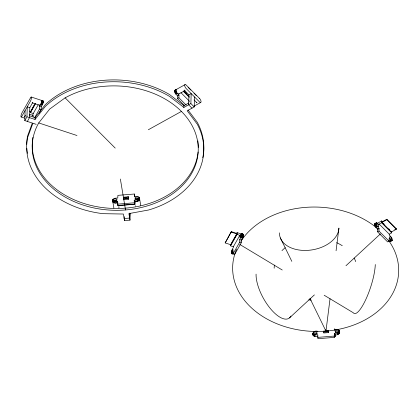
<?xml version="1.0" encoding="UTF-8"?>
<svg xmlns="http://www.w3.org/2000/svg" width="419" height="419" viewBox="0 0 419 419"><rect width="100%" height="100%" fill="white"/><g stroke="black" fill="none" stroke-linecap="round" stroke-linejoin="round"><path stroke-width="0.63" d="M113.874 208.06L112.596 200.397C112.701 197.962 116.115 198.15 117.776 198.046L117.88 195.354L134.399 194.018L134.897 196.982M134.399 194.018L134.347 196.71C135.887 196.689 138.694 195.752 139.427 197.784L140.732 205.43M317.974 336.028C311.291 338.856 311.039 329.392 317.853 331.298M312.893 334.97L313.087 334.074M334.451 328.884L334.43 329.957C341.129 327.124 341.338 336.593 334.545 334.692L334.467 337.379L317.895 338.714L317.754 334.708C316.209 334.723 313.438 335.656 312.674 333.65M184.355 105.457L177.483 98.565L177.562 95.872L175.409 93.605L174.498 90.829L174.833 90.31L185.062 84.612M186.225 105.132L178.892 97.779L178.976 95.092L176.823 92.819L175.996 91.038L175.912 90.043L176.54 89.493L174.833 90.31M189.158 101.791L189.179 100.927L180.935 92.662M379.185 224.081L389.256 234.179L389.235 235.038C390.628 236.374 392.75 238.238 392.174 240.427L391.294 240.501L389.136 238.453L389.057 241.14L387.643 241.925L377.561 231.817L377.639 229.125L375.141 226.276L374.696 223.746L376.623 222.746L379.153 224.93L379.185 224.081L381.578 222.751L381.646 220.928L377.838 223.039L377.802 224.107M389.057 241.14L378.975 231.031L379.054 228.339L376.906 226.071L376.079 224.291L375.995 223.296L376.623 222.746M389.256 234.179L391.65 232.854L391.681 231.623M233.708 253.563C229.209 255.758 232.121 248.876 233.31 247.619L233.336 246.754L230.57 245.843L237.054 234.41L237.102 232.587L241.501 234.032M237.054 234.41L239.82 235.321L239.799 236.169C243.114 229.418 244.738 237.803 241.328 240.118L241.25 242.811L234.76 254.254L231.822 253.359L231.424 253.558M36.181 124.338L24.8 120.593L25.098 110.595M24.8 120.593L26.952 116.801L27.245 106.798L29.796 107.641L29.503 117.639L27.35 121.431M29.613 111.135L30.739 111.506L33.97 105.358M26.952 116.801L35.039 119.462L35.091 117.629L45.372 104.619A88.577 66.343 1.7 0 1 169.648 94.6L183.931 105.625L183.873 107.458L190.875 103.577L191.169 93.584L188.964 94.804L188.665 104.802L192.007 108.149M34.594 117.739L39.538 109.019L39.616 106.326L41.245 103.147L41.512 100.392L43.141 100.927L43.215 102.414L41.251 106.866L41.172 109.558L39.004 113.371M139.427 197.784C139.286 200.203 135.908 200.004 134.248 200.12L134.384 204.126L117.812 205.467L117.671 201.455C116.131 201.471 113.36 202.408 112.596 200.397M117.812 205.467L117.671 201.455M123.626 199.737L123.542 197.197L128.277 196.815L128.366 199.355L123.626 199.737L123.49 198.91L123.542 197.197L128.23 198.527L128.366 199.355M124.223 216.681L124.165 218.514L129.66 218.074L129.806 213.098M130.204 213.261L130 220.132L124.511 220.577L124.563 218.702M134.384 204.126L134.248 200.12M135.169 202.864L135.154 203.33L134.777 201.052M130 220.132L128.911 213.596L148.583 210.003A88.577 66.343 1.7 0 0 197.265 124.176L187.214 110.81L194.212 106.929L194.51 96.93M225.181 242.905L231.319 231.644L236.955 233.498L236.939 233.97L230.817 244.759L225.181 242.905L231.319 231.644M230.817 244.759L230.832 244.293M231.822 253.359L233.205 251.028L233.126 253.715L239.621 242.271L239.699 239.579L241.323 236.4L241.59 233.645M323.604 331.02L323.709 332.985L328.444 332.607L328.496 330.89M328.344 330.638L328.444 332.607M334.467 337.379L334.325 333.372C335.991 333.257 339.364 333.456 339.51 331.036M333.933 336.687L335.237 336.583L334.964 334.404M381.955 222.426L381.966 221.955L386.847 219.252L396.348 228.784L396.337 229.251L391.456 231.953L381.955 222.426L386.831 219.724L386.847 219.252M391.456 231.953L391.472 231.487M32.656 115.372L33.258 113.502L30.487 112.591L30.529 111.36M230.57 245.843L230.612 244.612M134.468 201.439C136.028 201.843 141.03 200.842 139.171 198.318A2.598 1.702 -9.5 0 1 138.914 200.586A2.598 1.702 -9.5 0 1 135.52 201.026M42.979 102.43L43 102.1A1.781 0.435 -71.8 0 0 42.974 101.859M309.898 298.286L325.966 331.115L330.041 298.705M336.069 250.745L338.924 228.062A29.959 19.635 -9.5 0 1 308.614 250.3A29.959 19.635 -9.5 0 1 279.483 232.854M32.268 123.249L27.554 136.034A88.577 66.343 1.7 0 0 26.722 144.361M32.886 123.254L27.497 137.872A88.577 66.343 1.7 0 0 103.095 213.674L123.422 214.036L124.511 220.577M113.004 200.821C112.035 203.498 116.513 203.205 117.891 202.775M25.501 115.215L24.585 116.838A2.598 0.634 -71.8 0 0 24.841 116.273M29.796 107.641L32.834 102.283A2.598 0.634 -71.8 0 1 32.363 102.786M30.739 111.506L35.248 103.556M30.487 112.591L35.432 103.881M33.258 113.502L38.197 104.792M236.489 233.676L237.102 232.587M231.152 243.722L236.955 233.498M233.336 246.754L239.82 235.321M35.039 119.462L45.315 106.457A88.577 66.343 1.7 0 1 169.595 96.433L183.873 107.458M38.726 122.924L49.688 109.055L65.113 97.852A83.041 62.195 1.7 0 1 194.568 130.817A83.041 62.195 1.7 0 1 111.061 210.176A83.041 62.195 1.7 0 1 38.726 122.924L76.976 135.515M289.508 317.88L314.391 294.892M345.974 265.719L380.426 233.896M390.89 240.213L389.481 240.998L390.545 241.391L392.294 240.103M174.618 90.494L176.027 89.713M174.498 90.829L175.912 90.043M174.487 91.279L175.901 90.494M174.587 91.819L175.996 91.038M174.781 92.416L176.195 91.635M175.063 93.023L176.472 92.243M175.409 93.605L176.823 92.819M175.802 94.113L177.216 93.332M178.651 94.102L184.716 90.734M177.562 95.872L178.976 95.092M177.483 98.565L178.892 97.779M183.931 105.625L188.723 102.969M148.326 129.759L181.422 111.417M194.081 106.133L200.701 102.466M374.696 223.746L376.325 222.777M374.581 224.081L375.995 223.296M375.571 223.657L376.98 222.871M374.57 224.532L375.984 223.746M374.665 225.071L376.079 224.291M374.864 225.668L376.272 224.888M375.141 226.276L376.555 225.495M375.492 226.857L376.906 226.071M375.885 227.365L377.299 226.585M377.639 229.125L379.054 228.339M377.561 231.817L378.975 231.031M394.724 229.685L396.348 228.784M389.88 241.281L391.294 240.501M390.241 241.417L392.174 240.427M390.545 241.391L391.954 240.611M327.763 330.329L323.573 332.162L328.307 331.78L324.793 330.78M117.592 204.147L134.164 202.806M118.053 205.624L135.29 204.242M317.675 337.395L334.247 336.059M243.224 234.179L241.197 233.823M31.31 97.035L43.141 100.927M41.628 100.555L43.262 101.089M41.685 100.869L43.314 101.408M41.67 101.325L43.298 101.859M41.586 101.88L43.215 102.414M41.439 102.503L43.073 103.037M41.245 103.147L42.874 103.687M41.01 103.776L42.638 104.31M42.382 104.876L40.748 104.336A2.598 0.634 -71.8 0 1 39.664 104.834M32.19 102.791L39.836 105.31M39.616 106.326L41.251 106.866M39.538 109.019L41.172 109.558M29.461 114.246L32.996 115.408M29.555 115.806L35.091 117.629M21.123 116.969L24.721 118.153M241.417 233.65L243.339 234.341M241.763 234.121L243.397 234.661M241.747 234.572L243.381 235.111M241.669 235.132L243.298 235.667M231.304 232.116L236.939 233.97M241.522 235.756L243.151 236.29M241.323 236.4L242.957 236.939M241.087 237.028L242.721 237.563M240.831 237.589L242.46 238.128M239.699 239.579L241.328 240.118M239.621 242.271L241.25 242.811M232.074 253.024L233.163 253.38M231.304 253.406L233.231 254.076M239.726 244.413L282.233 269.993M324.18 295.238L353.264 312.736A29.959 7.306 -71.8 0 0 366.086 298.894A29.959 7.306 -71.8 0 0 375.283 264.52M386.831 219.724L396.337 229.251M381.646 220.928L382.557 221.845M383.327 223.317L384.233 224.228M388.759 228.764L389.66 229.675M381.578 222.751L391.65 232.854M188.121 87.367L190.839 90.085M194.007 93.264L196.27 95.532M188.964 94.804L184.208 90.038A2.598 1.068 61 0 0 184.968 90.457M194.018 99.874L197.019 102.88A2.598 1.068 61 0 1 196.631 102.367M184.151 90.975L186.864 93.699M183.684 90.986L189.116 96.433M183.328 91.337L189.283 97.302M190.875 103.577L194.212 106.929M65.113 97.852L115.225 148.101M233.053 254.092L232.875 253.631M188.042 110.003L197.318 122.343A88.577 66.343 1.7 0 1 202.765 157.712M280.348 237.908L291.823 261.356M339.573 331.937L339.73 332.356M339.353 330.617L339.709 332.806M339.034 330.251L339.249 331.57M339.301 331.937L339.521 333.257M338.95 332.351L339.17 333.671M338.463 332.702L338.683 334.022M337.871 332.974L338.091 334.294M337.216 333.142L337.436 334.462M334.781 329.051L334.975 330.235M334.854 334.304L335.237 336.583M334.325 333.372L334.545 334.692M325.752 329.826L325.966 331.115M314.868 334.943L315.088 336.263M314.219 334.881L314.439 336.2M313.637 334.708L313.857 336.028M313.171 334.43L313.391 335.75M312.684 333.199L313.061 335.389M139.344 197.805L139.632 199.554M139.218 198.685L139.438 200.004M138.867 199.098L139.087 200.418M138.38 199.454L138.6 200.774M137.788 199.722L138.008 201.041M137.133 199.889L137.353 201.209M129.288 213.68L129.712 216.241M120.373 179.033L125.527 209.961M114.785 201.691L115.005 203.011A2.598 1.702 -9.5 0 0 116.917 202.508M114.136 201.628L114.356 202.948M113.559 201.455L113.779 202.775M112.79 199.502L112.936 200.382M113.088 201.178L113.308 202.497M112.606 199.947L112.978 202.136M178.992 93.594A2.598 1.068 61 0 1 176.603 92.494A2.598 1.068 61 0 1 176.535 89.483M118.802 206.604A2.598 1.702 -9.5 0 1 118.776 207.918M114.549 201.34A0.833 0.545 -9.5 0 1 115.497 200.722A0.833 0.545 -9.5 0 1 116.168 201.356M135.583 206.153A2.598 1.702 -9.5 0 1 135.594 205.703M136.29 199.591A0.833 0.545 -9.5 0 1 136.919 199.009A0.833 0.545 -9.5 0 1 137.835 199.193M32.818 115.414A2.598 0.634 -71.8 0 1 33.07 116.896M27.403 153.354A88.577 66.343 1.7 0 1 26.816 148.237M198.072 151.997A83.041 62.195 1.7 0 1 106.913 208.049A83.041 62.195 1.7 0 1 32.923 137.312M197.862 140.91A83.041 62.195 1.7 0 1 198.307 147.425M311.238 300.124A41.523 31.095 1.7 0 1 308.724 299.831M274.157 268.197A41.523 31.095 1.7 0 1 274.44 265.07M281.971 250.646A41.523 31.095 1.7 0 1 285.234 247.702M336.656 242.69A41.523 31.095 1.7 0 1 342.271 245.723M354.123 258.041A41.523 31.095 1.7 0 1 355.726 261.618M388.968 240.993A83.041 62.195 1.7 0 1 323.133 331.303A83.041 62.195 1.7 0 1 236.567 249.315M240.81 241.365A83.041 62.195 1.7 0 1 378.221 229.167M135.52 199.125A1.781 1.168 -9.5 0 1 138.574 198.758M113.711 201.036A1.781 1.168 -9.5 0 1 116.723 200.387M175.43 92.992A1.781 0.733 61 0 1 175.221 92.578M42.801 103.257A1.781 0.435 -71.8 0 1 42.492 104.122M42.314 104.488A1.781 0.435 -71.8 0 1 42.136 104.787M41.968 104.986A1.781 0.435 -71.8 0 1 41.711 105.054M335.603 332.377A1.781 1.168 -9.5 0 1 338.657 332.01M313.695 334.598A1.781 1.168 -9.5 0 1 315.14 333.404A1.781 1.168 -9.5 0 1 317.052 333.875M243.057 235.682A1.781 0.435 -71.8 0 1 242.397 237.741M242.046 238.238A1.781 0.435 -71.8 0 1 241.904 238.332M290.938 316.078A29.959 12.329 61 0 1 270.433 308.656A29.959 12.329 61 0 1 256.072 274.136M389.848 238.521A1.781 0.733 61 0 1 390.073 238.924M390.251 239.343A1.781 0.733 61 0 1 390.367 239.741M375.759 226.632A1.781 0.733 61 0 1 375.508 226.244M375.152 225.417A1.781 0.733 61 0 1 375.073 225.034M376.503 225.076A1.781 0.733 61 0 1 376.754 225.464M128.277 196.815L128.23 198.527L123.49 198.91L128.277 196.815M240.087 237.06L240.061 237.39A1.781 0.435 -71.8 0 0 240.674 237.364A1.781 0.435 -71.8 0 0 241.428 235.143L241.449 234.813A1.781 0.435 -71.8 0 0 240.841 234.839A1.781 0.435 -71.8 0 0 240.087 237.06M389.701 237.023L389.675 237.306A1.781 0.733 61 0 0 390.639 239.411A1.781 0.733 61 0 0 391.791 239.6L391.823 239.317A1.781 0.733 61 0 0 390.859 237.212A1.781 0.733 61 0 0 389.701 237.023M135.143 198.108L135.101 198.417A1.781 1.168 -9.5 0 0 136.704 199.392A1.781 1.168 -9.5 0 0 138.589 198.302L138.631 197.993A1.781 1.168 -9.5 0 0 137.023 197.019A1.781 1.168 -9.5 0 0 135.143 198.108M335.221 331.361L335.179 331.67A1.781 1.168 -9.5 0 0 336.787 332.644A1.781 1.168 -9.5 0 0 338.667 331.555L338.709 331.246A1.781 1.168 -9.5 0 0 337.106 330.272A1.781 1.168 -9.5 0 0 335.221 331.361M30.398 98.009L22.149 112.564A2.598 0.634 -71.8 0 0 20.95 116.283A2.598 0.634 -71.8 0 0 22.034 115.995L30.288 101.44A2.598 0.634 -71.8 0 0 31.483 97.727A2.598 0.634 -71.8 0 0 30.398 98.009M199.35 98.266L186.534 85.418A2.598 1.068 61 0 0 184.7 85.329A2.598 1.068 61 0 0 186.413 88.812L199.229 101.66A2.598 1.068 61 0 0 201.062 101.754A2.598 1.068 61 0 0 199.35 98.266M316.994 333.136L316.974 332.833A1.781 1.168 -9.5 0 0 315.146 332.042A1.781 1.168 -9.5 0 0 313.475 333.278L313.501 333.582A1.781 1.168 -9.5 0 0 315.324 334.372A1.781 1.168 -9.5 0 0 316.994 333.136M116.917 199.884L116.891 199.58A1.781 1.168 -9.5 0 0 115.068 198.789A1.781 1.168 -9.5 0 0 113.397 200.025L113.418 200.329A1.781 1.168 -9.5 0 0 115.246 201.12A1.781 1.168 -9.5 0 0 116.917 199.884M378.614 226.218L378.603 225.888A1.781 0.733 61 0 0 377.503 223.819A1.781 0.733 61 0 0 376.471 223.924L376.482 224.249A1.781 0.733 61 0 0 377.582 226.323A1.781 0.733 61 0 0 378.614 226.218M232.938 249.949L232.938 249.666A1.781 0.435 -71.8 0 0 232.236 250.002A1.781 0.435 -71.8 0 0 231.566 252.238L231.566 252.526A1.781 0.435 -71.8 0 0 232.267 252.186A1.781 0.435 -71.8 0 0 232.938 249.949"/></g></svg>
